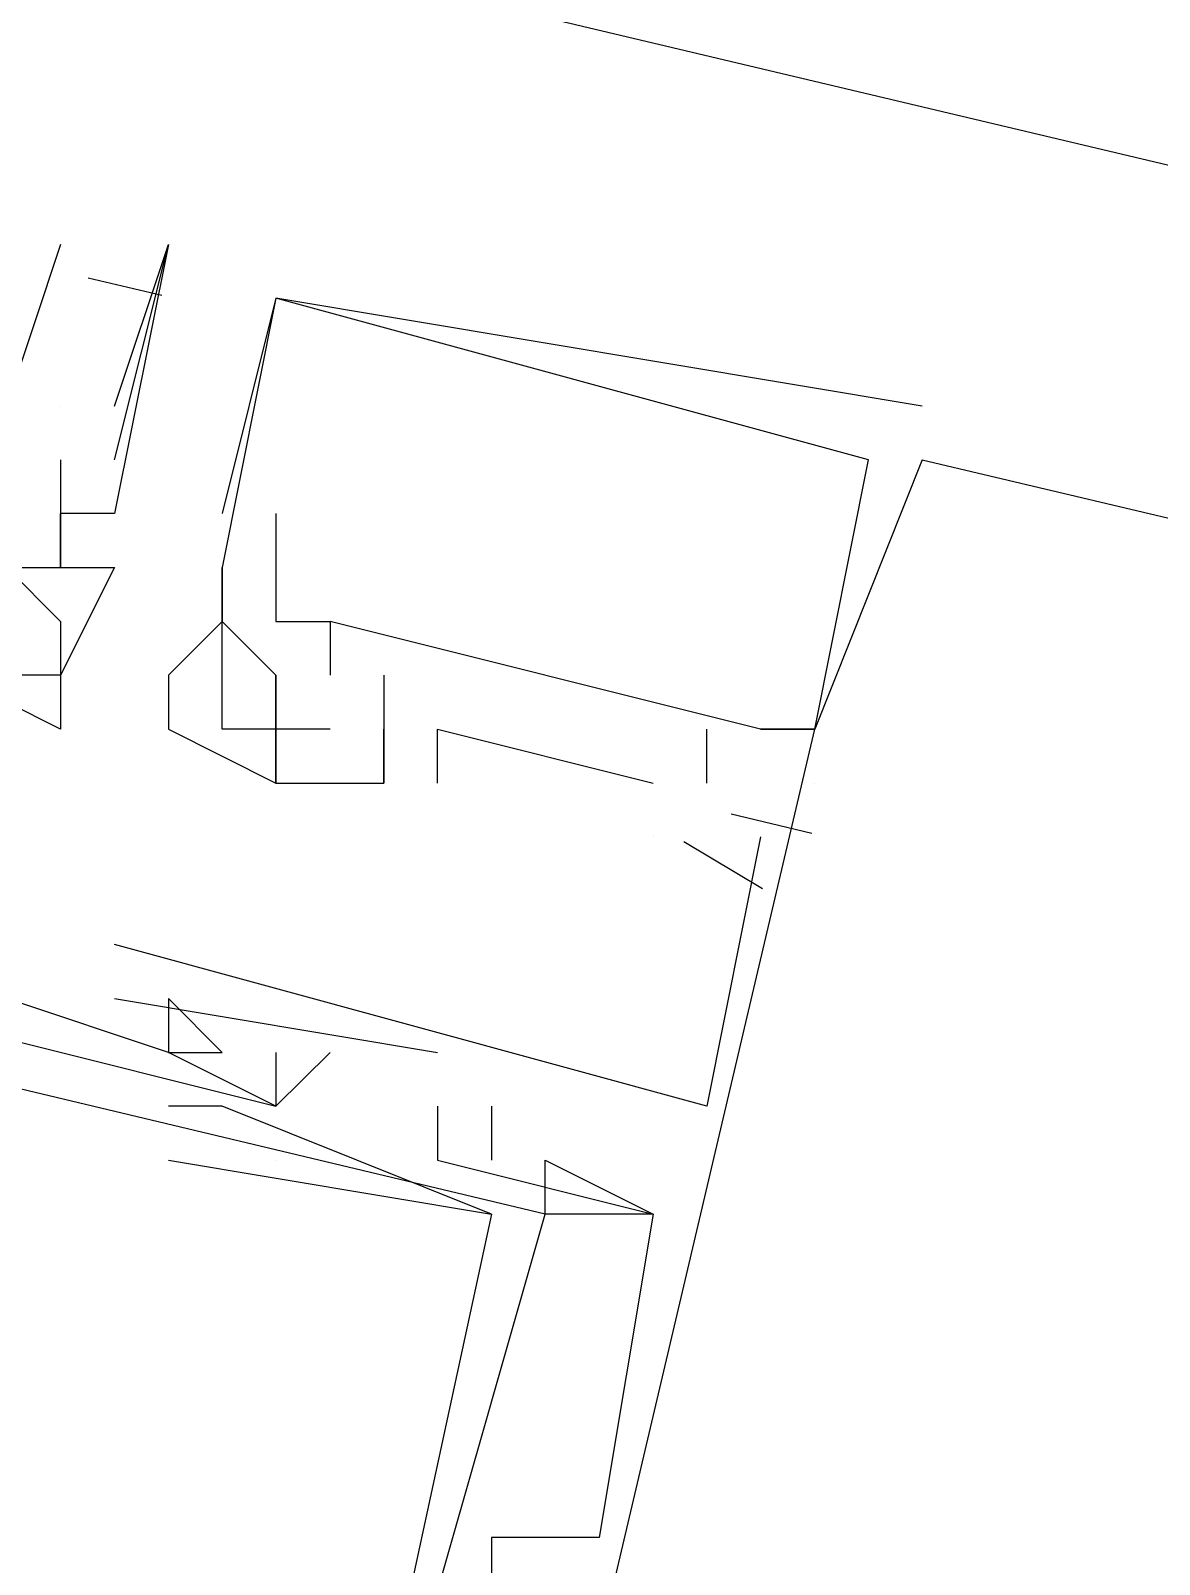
# Model space of a CAD drawing. Header units: feet. Extents: x -84 to 198, y -22 to 181.
# Drawn here: x 100.5126 to 100.792, y 62.5177 to 62.8973 of the extents above; entities that cross this region are included whole.
import ezdxf

# ---------------------------------------------------------------- set-up
doc = ezdxf.new("R2010")
doc.units = ezdxf.units.FT
doc.layers.add('A-LINEA', color=7, linetype='CONTINUOUS')

msp = doc.modelspace()

# ---------------------------------------------------------------- linework, layer by layer
at = {"layer": 'A-LINEA'}
for p, q in [((113.5867, 59.8311), (100.4267, 62.9511)), ((100.52, 62.8444), (100.5067, 62.8044)), ((100.52, 62.8444), (100.5067, 62.8044)), ((100.5333, 62.8044), (100.5467, 62.8444)), ((100.5333, 62.8044), (100.5467, 62.8444)), ((100.5467, 62.8444), (100.5467, 62.8444)), ((100.5467, 62.8444), (100.5467, 62.8444)), ((100.5268, 62.8361), (100.5451, 62.8318)), ((100.5268, 62.8361), (100.5451, 62.8318)), ((100.5733, 62.8311), (100.5733, 62.8311)), ((100.5733, 62.8311), (100.5733, 62.8311)), ((100.5733, 62.8311), (100.5733, 62.8311)), ((100.5733, 62.8311), (100.5733, 62.8311)), ((100.5733, 62.8311), (100.5733, 62.8311)), ((100.5733, 62.8311), (100.5733, 62.8311)), ((100.5733, 62.8311), (100.5733, 62.8311)), ((100.5733, 62.8311), (100.5733, 62.8311)), ((100.5733, 62.8311), (100.5733, 62.8311)), ((100.5733, 62.8311), (100.5733, 62.8311)), ((100.5733, 62.8311), (100.5733, 62.8311)), ((100.5733, 62.8311), (100.5733, 62.8311)), ((100.52, 62.8044), (100.52, 62.8044)), ((100.52, 62.8044), (100.52, 62.8044)), ((100.7333, 62.8044), (100.7333, 62.8044)), ((100.7333, 62.8044), (100.7333, 62.8044)), ((100.7333, 62.8044), (100.7333, 62.8044)), ((100.7333, 62.8044), (100.7333, 62.8044)), ((100.7333, 62.8044), (100.7333, 62.8044)), ((100.7333, 62.8044), (100.7333, 62.8044)), ((100.52, 62.7911), (100.52, 62.7911)), ((100.52, 62.7911), (100.52, 62.7911)), ((100.5333, 62.7911), (100.5333, 62.7911)), ((100.5333, 62.7911), (100.5333, 62.7911)), ((100.72, 62.7911), (100.72, 62.7911)), ((100.72, 62.7911), (100.72, 62.7911)), ((100.72, 62.7911), (100.72, 62.7911)), ((100.72, 62.7911), (100.72, 62.7911)), ((100.72, 62.7911), (100.72, 62.7911)), ((100.72, 62.7911), (100.72, 62.7911)), ((100.72, 62.7911), (100.72, 62.7911)), ((100.72, 62.7911), (100.72, 62.7911)), ((100.72, 62.7911), (100.72, 62.7911)), ((100.72, 62.7911), (100.72, 62.7911)), ((100.72, 62.7911), (100.72, 62.7911)), ((100.72, 62.7911), (100.72, 62.7911)), ((100.7333, 62.7911), (100.7333, 62.7911)), ((100.7333, 62.7911), (109.0267, 60.8311)), ((100.7333, 62.7911), (100.7333, 62.7911)), ((100.7333, 62.7911), (100.7333, 62.7911)), ((100.7333, 62.7911), (100.7333, 62.7911)), ((100.7333, 62.7911), (109.0267, 60.8311)), ((100.7333, 62.7911), (100.7333, 62.7911)), ((100.7333, 62.7911), (100.7333, 62.7911)), ((100.52, 62.7778), (100.52, 62.7778)), ((100.52, 62.7778), (100.52, 62.7778)), ((100.52, 62.7778), (100.52, 62.7778)), ((100.52, 62.7778), (100.52, 62.7778)), ((100.52, 62.7778), (100.52, 62.7778)), ((100.52, 62.7778), (100.52, 62.7778)), ((100.5333, 62.7778), (100.5333, 62.7778)), ((100.5333, 62.7778), (100.5333, 62.7778)), ((100.56, 62.7778), (100.56, 62.7778)), ((100.56, 62.7778), (100.56, 62.7778)), ((100.56, 62.7778), (100.56, 62.7778)), ((100.56, 62.7778), (100.56, 62.7778)), ((100.56, 62.7778), (100.56, 62.7778)), ((100.56, 62.7778), (100.56, 62.7778)), ((100.5733, 62.7778), (100.5733, 62.7778)), ((100.5733, 62.7778), (100.5733, 62.7778)), ((100.5733, 62.7778), (100.5733, 62.7778)), ((100.5733, 62.7778), (100.5733, 62.7778)), ((100.5733, 62.7778), (100.5733, 62.7778)), ((100.5733, 62.7778), (100.5733, 62.7778)), ((100.52, 62.7644), (100.52, 62.7644)), ((100.52, 62.7644), (100.52, 62.7644)), ((100.52, 62.7644), (100.52, 62.7644)), ((100.52, 62.7644), (100.52, 62.7644)), ((100.5333, 62.7644), (100.5333, 62.7644)), ((100.5333, 62.7644), (100.5333, 62.7644)), ((100.56, 62.7644), (100.56, 62.7644)), ((100.56, 62.7644), (100.56, 62.7644)), ((100.56, 62.7644), (100.56, 62.7644)), ((100.56, 62.7644), (100.56, 62.7644)), ((100.56, 62.7644), (100.56, 62.7644)), ((100.56, 62.7644), (100.56, 62.7644)), ((100.56, 62.7644), (100.56, 62.7644)), ((100.56, 62.7644), (100.56, 62.7644)), ((100.56, 62.7644), (100.56, 62.7644)), ((100.56, 62.7644), (100.56, 62.7644)), ((100.56, 62.7644), (100.56, 62.7644)), ((100.56, 62.7644), (100.56, 62.7644)), ((100.52, 62.7511), (100.52, 62.7511)), ((100.52, 62.7511), (100.52, 62.7511)), ((100.56, 62.7511), (100.56, 62.7511)), ((100.56, 62.7511), (100.56, 62.7511)), ((100.56, 62.7511), (100.56, 62.7511)), ((100.56, 62.7511), (100.56, 62.7511)), ((100.56, 62.7511), (100.56, 62.7511)), ((100.56, 62.7511), (100.56, 62.7511)), ((100.56, 62.7511), (100.56, 62.7511)), ((100.56, 62.7511), (100.56, 62.7511)), ((100.56, 62.7511), (100.56, 62.7511)), ((100.56, 62.7511), (100.56, 62.7511)), ((100.56, 62.7511), (100.56, 62.7511)), ((100.56, 62.7511), (100.56, 62.7511)), ((100.56, 62.7511), (100.56, 62.7511)), ((100.56, 62.7511), (100.56, 62.7511)), ((100.56, 62.7511), (100.56, 62.7511)), ((100.56, 62.7511), (100.56, 62.7511)), ((100.56, 62.7511), (100.56, 62.7511)), ((100.56, 62.7511), (100.56, 62.7511)), ((100.5733, 62.7511), (100.5733, 62.7511)), ((100.5733, 62.7511), (100.5733, 62.7511)), ((100.5733, 62.7511), (100.5733, 62.7511)), ((100.5733, 62.7511), (100.5733, 62.7511)), ((100.5733, 62.7511), (100.5733, 62.7511)), ((100.5733, 62.7511), (100.5733, 62.7511)), ((100.5867, 62.7511), (100.5867, 62.7511)), ((100.5867, 62.7511), (100.5867, 62.7511)), ((100.5867, 62.7511), (100.5867, 62.7511)), ((100.5867, 62.7511), (100.5867, 62.7511)), ((100.5867, 62.7511), (100.5867, 62.7511)), ((100.5867, 62.7511), (100.5867, 62.7511)), ((100.5867, 62.7511), (100.5867, 62.7511)), ((100.5867, 62.7511), (100.5867, 62.7511)), ((100.5867, 62.7511), (100.5867, 62.7511)), ((100.5867, 62.7511), (100.5867, 62.7511)), ((100.5867, 62.7511), (100.5867, 62.7511)), ((100.5867, 62.7511), (100.5867, 62.7511)), ((100.52, 62.7378), (100.52, 62.7378)), ((100.52, 62.7378), (100.52, 62.7378)), ((100.52, 62.7378), (100.52, 62.7378)), ((100.52, 62.7378), (100.52, 62.7378)), ((100.5467, 62.7378), (100.5467, 62.7378)), ((100.5467, 62.7378), (100.5467, 62.7378)), ((100.5467, 62.7378), (100.5467, 62.7378)), ((100.5467, 62.7378), (100.5467, 62.7378)), ((100.5467, 62.7378), (100.5467, 62.7378)), ((100.5467, 62.7378), (100.5467, 62.7378)), ((100.5733, 62.7378), (100.5733, 62.7378)), ((100.5733, 62.7378), (100.5733, 62.7378)), ((100.5733, 62.7378), (100.5733, 62.7378)), ((100.5733, 62.7378), (100.5733, 62.7378)), ((100.5733, 62.7378), (100.5733, 62.7378)), ((100.5733, 62.7378), (100.5733, 62.7378)), ((100.5733, 62.7378), (100.5733, 62.7378)), ((100.5733, 62.7378), (100.5733, 62.7378)), ((100.5733, 62.7378), (100.5733, 62.7378)), ((100.5733, 62.7378), (100.5733, 62.7378)), ((100.5733, 62.7378), (100.5733, 62.7378)), ((100.5733, 62.7378), (100.5733, 62.7378)), ((100.5867, 62.7378), (100.5867, 62.7378)), ((100.5867, 62.7378), (100.5867, 62.7378)), ((100.5867, 62.7378), (100.5867, 62.7378)), ((100.5867, 62.7378), (100.5867, 62.7378)), ((100.5867, 62.7378), (100.5867, 62.7378)), ((100.5867, 62.7378), (100.5867, 62.7378)), ((100.5867, 62.7378), (100.5867, 62.7378)), ((100.5867, 62.7378), (100.5867, 62.7378)), ((100.5867, 62.7378), (100.5867, 62.7378)), ((100.5867, 62.7378), (100.5867, 62.7378)), ((100.5867, 62.7378), (100.5867, 62.7378)), ((100.5867, 62.7378), (100.5867, 62.7378)), ((100.6, 62.7378), (100.6, 62.7378)), ((100.6, 62.7378), (100.6, 62.7378)), ((100.6, 62.7378), (100.6, 62.7378)), ((100.6, 62.7378), (100.6, 62.7378)), ((100.6, 62.7378), (100.6, 62.7378)), ((100.6, 62.7378), (100.6, 62.7378)), ((100.52, 62.7244), (100.52, 62.7244)), ((100.52, 62.7244), (100.52, 62.7244)), ((100.5467, 62.7244), (100.5467, 62.7244)), ((100.5467, 62.7244), (100.5467, 62.7244)), ((100.5467, 62.7244), (100.5467, 62.7244)), ((100.5467, 62.7244), (100.5467, 62.7244)), ((100.5467, 62.7244), (100.5467, 62.7244)), ((100.5467, 62.7244), (100.5467, 62.7244)), ((100.56, 62.7244), (100.56, 62.7244)), ((100.56, 62.7244), (100.56, 62.7244)), ((100.56, 62.7244), (100.56, 62.7244)), ((100.56, 62.7244), (100.56, 62.7244)), ((100.56, 62.7244), (100.56, 62.7244)), ((100.56, 62.7244), (100.56, 62.7244)), ((100.5733, 62.7244), (100.5733, 62.7244)), ((100.5733, 62.7244), (100.5733, 62.7244)), ((100.5733, 62.7244), (100.5733, 62.7244)), ((100.5733, 62.7244), (100.5733, 62.7244)), ((100.5733, 62.7244), (100.5733, 62.7244)), ((100.5733, 62.7244), (100.5733, 62.7244)), ((100.5733, 62.7244), (100.5733, 62.7244)), ((100.5733, 62.7244), (100.5733, 62.7244)), ((100.5733, 62.7244), (100.5733, 62.7244)), ((100.5733, 62.7244), (100.5733, 62.7244)), ((100.5733, 62.7244), (100.5733, 62.7244)), ((100.5733, 62.7244), (100.5733, 62.7244)), ((100.5733, 62.7244), (100.5733, 62.7244)), ((100.5733, 62.7244), (100.5733, 62.7244)), ((100.5733, 62.7244), (100.5733, 62.7244)), ((100.5733, 62.7244), (100.5733, 62.7244)), ((100.5733, 62.7244), (100.5733, 62.7244)), ((100.5733, 62.7244), (100.5733, 62.7244)), ((100.5867, 62.7244), (100.5867, 62.7244)), ((100.5867, 62.7244), (100.5867, 62.7244)), ((100.5867, 62.7244), (100.5867, 62.7244)), ((100.5867, 62.7244), (100.5867, 62.7244)), ((100.5867, 62.7244), (100.5867, 62.7244)), ((100.5867, 62.7244), (100.5867, 62.7244)), ((100.6, 62.7244), (100.6, 62.7244)), ((100.6, 62.7244), (100.6, 62.7244)), ((100.6, 62.7244), (100.6, 62.7244)), ((100.6, 62.7244), (100.6, 62.7244)), ((100.6, 62.7244), (100.6, 62.7244)), ((100.6, 62.7244), (100.6, 62.7244)), ((100.6, 62.7244), (100.6, 62.7244)), ((100.6, 62.7244), (100.6, 62.7244)), ((100.6, 62.7244), (100.6, 62.7244)), ((100.6, 62.7244), (100.6, 62.7244)), ((100.6, 62.7244), (100.6, 62.7244)), ((100.6, 62.7244), (100.6, 62.7244)), ((100.6, 62.7244), (100.6, 62.7244)), ((100.6, 62.7244), (100.6, 62.7244)), ((100.6, 62.7244), (100.6, 62.7244)), ((100.6, 62.7244), (100.6, 62.7244)), ((100.6, 62.7244), (100.6, 62.7244)), ((100.6, 62.7244), (100.6, 62.7244)), ((100.6, 62.7244), (100.6, 62.7244)), ((100.6, 62.7244), (100.6, 62.7244)), ((100.6, 62.7244), (100.6, 62.7244)), ((100.6, 62.7244), (100.6, 62.7244)), ((100.6, 62.7244), (100.6, 62.7244)), ((100.6, 62.7244), (100.6, 62.7244)), ((100.6133, 62.7244), (100.6133, 62.7244)), ((100.6133, 62.7244), (100.6133, 62.7244)), ((100.6133, 62.7244), (100.6133, 62.7244)), ((100.6133, 62.7244), (100.6133, 62.7244)), ((100.6133, 62.7244), (100.6133, 62.7244)), ((100.6133, 62.7244), (100.6133, 62.7244)), ((100.68, 62.7111), (100.68, 62.7244)), ((100.68, 62.7244), (100.68, 62.7244)), ((100.68, 62.7111), (100.68, 62.7244)), ((100.68, 62.7244), (100.68, 62.7244)), ((100.68, 62.7111), (100.68, 62.7244)), ((100.68, 62.7244), (100.68, 62.7244)), ((100.68, 62.7111), (100.68, 62.7244)), ((100.68, 62.7244), (100.68, 62.7244)), ((100.68, 62.7111), (100.68, 62.7244)), ((100.68, 62.7244), (100.68, 62.7244)), ((100.68, 62.7111), (100.68, 62.7244)), ((100.68, 62.7244), (100.68, 62.7244)), ((100.6933, 62.7244), (100.6933, 62.7244)), ((100.6933, 62.7244), (100.6933, 62.7244)), ((100.6933, 62.7244), (100.6933, 62.7244)), ((100.6933, 62.7244), (100.6933, 62.7244)), ((100.6933, 62.7244), (100.6933, 62.7244)), ((100.6933, 62.7244), (100.6933, 62.7244)), ((100.6933, 62.7244), (100.6933, 62.7244)), ((100.6933, 62.7244), (100.6933, 62.7244)), ((100.6933, 62.7244), (100.6933, 62.7244)), ((100.6933, 62.7244), (100.6933, 62.7244)), ((100.6933, 62.7244), (100.6933, 62.7244)), ((100.6933, 62.7244), (100.6933, 62.7244)), ((100.6933, 62.7244), (100.6933, 62.7244)), ((100.6933, 62.7244), (100.6933, 62.7244)), ((100.6933, 62.7244), (100.6933, 62.7244)), ((100.6933, 62.7244), (100.6933, 62.7244)), ((100.6933, 62.7244), (100.6933, 62.7244)), ((100.6933, 62.7244), (100.6933, 62.7244)), ((100.7067, 62.7244), (100.7067, 62.7244)), ((100.7067, 62.7244), (100.7067, 62.7244)), ((100.7067, 62.7244), (100.7067, 62.7244)), ((100.7067, 62.7244), (100.7067, 62.7244)), ((100.7067, 62.7244), (100.7067, 62.7244)), ((100.7067, 62.7244), (100.7067, 62.7244)), ((100.7067, 62.7244), (100.7067, 62.7244)), ((100.7067, 62.7244), (100.7067, 62.7244)), ((100.7067, 62.7244), (100.7067, 62.7244)), ((100.7067, 62.7244), (100.7067, 62.7244)), ((100.7067, 62.7244), (100.7067, 62.7244)), ((100.7067, 62.7244), (100.7067, 62.7244)), ((100.7067, 62.7244), (100.7067, 62.7244)), ((100.7067, 62.7244), (100.7067, 62.7244)), ((100.7067, 62.7244), (100.7067, 62.7244)), ((100.7067, 62.7244), (100.7067, 62.7244)), ((100.7067, 62.7244), (100.7067, 62.7244)), ((100.7067, 62.7244), (100.7067, 62.7244)), ((100.5733, 62.7111), (100.5733, 62.7111)), ((100.5733, 62.7111), (100.5733, 62.7111)), ((100.5733, 62.7111), (100.5733, 62.7111)), ((100.5733, 62.7111), (100.5733, 62.7111)), ((100.5733, 62.7111), (100.5733, 62.7111)), ((100.5733, 62.7111), (100.5733, 62.7111)), ((100.5733, 62.7111), (100.5733, 62.7111)), ((100.5733, 62.7111), (100.5733, 62.7111)), ((100.5733, 62.7111), (100.5733, 62.7111)), ((100.5733, 62.7111), (100.5733, 62.7111)), ((100.5733, 62.7111), (100.5733, 62.7111)), ((100.5733, 62.7111), (100.5733, 62.7111)), ((100.6, 62.7111), (100.6, 62.7111)), ((100.6, 62.7111), (100.6, 62.7111)), ((100.6, 62.7111), (100.6, 62.7111)), ((100.6, 62.7111), (100.6, 62.7111)), ((100.6, 62.7111), (100.6, 62.7111)), ((100.6, 62.7111), (100.6, 62.7111)), ((100.6, 62.7111), (100.6, 62.7111)), ((100.6, 62.7111), (100.6, 62.7111)), ((100.6, 62.7111), (100.6, 62.7111)), ((100.6, 62.7111), (100.6, 62.7111)), ((100.6, 62.7111), (100.6, 62.7111)), ((100.6, 62.7111), (100.6, 62.7111)), ((100.6, 62.7111), (100.6, 62.7111)), ((100.6, 62.7111), (100.6, 62.7111)), ((100.6, 62.7111), (100.6, 62.7111)), ((100.6, 62.7111), (100.6, 62.7111)), ((100.6, 62.7111), (100.6, 62.7111)), ((100.6, 62.7111), (100.6, 62.7111)), ((100.6133, 62.7111), (100.6133, 62.7111)), ((100.6133, 62.7111), (100.6133, 62.7111)), ((100.6133, 62.7111), (100.6133, 62.7111)), ((100.6133, 62.7111), (100.6133, 62.7111)), ((100.6133, 62.7111), (100.6133, 62.7111)), ((100.6133, 62.7111), (100.6133, 62.7111)), ((100.6667, 62.7111), (100.6667, 62.7111)), ((100.6667, 62.7111), (100.6667, 62.7111)), ((100.6667, 62.7111), (100.6667, 62.7111)), ((100.6667, 62.7111), (100.6667, 62.7111)), ((100.6667, 62.7111), (100.6667, 62.7111)), ((100.6667, 62.7111), (100.6667, 62.7111)), ((100.68, 62.7111), (100.68, 62.7111)), ((100.68, 62.7111), (100.68, 62.7111)), ((100.68, 62.7111), (100.68, 62.7111)), ((100.68, 62.7111), (100.68, 62.7111)), ((100.68, 62.7111), (100.68, 62.7111)), ((100.68, 62.7111), (100.68, 62.7111)), ((100.68, 62.7111), (100.68, 62.7111)), ((100.68, 62.7111), (100.68, 62.7111)), ((100.68, 62.7111), (100.68, 62.7111)), ((100.68, 62.7111), (100.68, 62.7111)), ((100.68, 62.7111), (100.68, 62.7111)), ((100.68, 62.7111), (100.68, 62.7111)), ((100.7067, 62.7111), (100.7067, 62.7111)), ((100.7067, 62.7111), (100.7067, 62.7111)), ((100.7067, 62.7111), (100.7067, 62.7111)), ((100.7067, 62.7111), (100.7067, 62.7111)), ((100.7067, 62.7111), (100.7067, 62.7111)), ((100.7067, 62.7111), (100.7067, 62.7111)), ((100.7067, 62.7111), (100.7067, 62.7111)), ((100.7067, 62.7111), (100.7067, 62.7111)), ((100.7067, 62.7111), (100.7067, 62.7111)), ((100.7067, 62.7111), (100.7067, 62.7111)), ((100.7067, 62.7111), (100.7067, 62.7111)), ((100.7067, 62.7111), (100.7067, 62.7111)), ((100.686, 62.7035), (100.706, 62.6987)), ((100.686, 62.7035), (100.706, 62.6987)), ((100.686, 62.7035), (100.706, 62.6987)), ((100.686, 62.7035), (100.706, 62.6987)), ((100.686, 62.7035), (100.706, 62.6987)), ((100.686, 62.7035), (100.706, 62.6987)), ((100.6667, 62.6978), (100.6667, 62.6978)), ((100.6667, 62.6978), (100.6667, 62.6978)), ((100.6667, 62.6978), (100.6667, 62.6978)), ((100.6667, 62.6978), (100.6667, 62.6978)), ((100.6667, 62.6978), (100.6667, 62.6978)), ((100.6667, 62.6978), (100.6667, 62.6978)), ((100.6743, 62.6966), (100.6938, 62.685)), ((100.6743, 62.6966), (100.6938, 62.685)), ((100.6743, 62.6966), (100.6938, 62.685)), ((100.6743, 62.6966), (100.6938, 62.685)), ((100.6743, 62.6966), (100.6938, 62.685)), ((100.6743, 62.6966), (100.6938, 62.685)), ((100.6933, 62.6978), (100.6933, 62.6978)), ((100.6933, 62.6978), (100.6933, 62.6978)), ((100.6933, 62.6978), (100.6933, 62.6978)), ((100.6933, 62.6978), (100.6933, 62.6978)), ((100.6933, 62.6978), (100.6933, 62.6978)), ((100.6933, 62.6978), (100.6933, 62.6978)), ((100.36, 62.6844), (100.5733, 62.6311)), ((100.36, 62.6844), (100.5733, 62.6311)), ((100.36, 62.6844), (100.5733, 62.6311)), ((100.36, 62.6844), (100.5733, 62.6311)), ((100.36, 62.6844), (100.5733, 62.6311)), ((100.36, 62.6844), (100.5733, 62.6311)), ((100.5333, 62.6711), (100.5333, 62.6711)), ((100.5333, 62.6711), (100.5333, 62.6711)), ((100.5333, 62.6711), (100.5333, 62.6711)), ((100.5333, 62.6711), (100.5333, 62.6711)), ((100.5333, 62.6711), (100.5333, 62.6711)), ((100.5333, 62.6711), (100.5333, 62.6711)), ((100.5333, 62.6578), (100.6133, 62.6444)), ((100.5333, 62.6578), (100.5333, 62.6578)), ((100.5333, 62.6578), (100.6133, 62.6444)), ((100.5333, 62.6578), (100.5333, 62.6578)), ((100.5333, 62.6578), (100.6133, 62.6444)), ((100.5333, 62.6578), (100.5333, 62.6578)), ((100.5333, 62.6578), (100.6133, 62.6444)), ((100.5333, 62.6578), (100.5333, 62.6578)), ((100.5333, 62.6578), (100.6133, 62.6444)), ((100.5333, 62.6578), (100.5333, 62.6578)), ((100.5333, 62.6578), (100.6133, 62.6444)), ((100.5333, 62.6578), (100.5333, 62.6578)), ((100.5467, 62.6578), (100.5467, 62.6578)), ((100.5467, 62.6578), (100.5467, 62.6578)), ((100.5467, 62.6578), (100.5467, 62.6578)), ((100.5467, 62.6578), (100.5467, 62.6578)), ((100.5467, 62.6578), (100.5467, 62.6578)), ((100.5467, 62.6578), (100.5467, 62.6578)), ((100.5467, 62.6444), (100.5467, 62.6444)), ((100.5467, 62.6444), (100.5467, 62.6444)), ((100.5467, 62.6444), (100.5467, 62.6444)), ((100.5467, 62.6444), (100.5467, 62.6444)), ((100.5467, 62.6444), (100.5467, 62.6444)), ((100.5467, 62.6444), (100.5467, 62.6444)), ((100.5467, 62.6444), (100.5467, 62.6444)), ((100.5467, 62.6444), (100.5467, 62.6444)), ((100.5467, 62.6444), (100.5467, 62.6444)), ((100.5467, 62.6444), (100.5467, 62.6444)), ((100.5467, 62.6444), (100.5467, 62.6444)), ((100.5467, 62.6444), (100.5467, 62.6444)), ((100.5467, 62.6444), (100.5467, 62.6444)), ((100.5467, 62.6444), (100.5467, 62.6444)), ((100.5467, 62.6444), (100.5467, 62.6444)), ((100.5467, 62.6444), (100.5467, 62.6444)), ((100.5467, 62.6444), (100.5467, 62.6444)), ((100.5467, 62.6444), (100.5467, 62.6444)), ((100.56, 62.6444), (100.56, 62.6444)), ((100.56, 62.6444), (100.56, 62.6444)), ((100.56, 62.6444), (100.56, 62.6444)), ((100.56, 62.6444), (100.56, 62.6444)), ((100.56, 62.6444), (100.56, 62.6444)), ((100.56, 62.6444), (100.56, 62.6444)), ((100.5733, 62.6311), (100.5867, 62.6444)), ((100.5733, 62.6444), (100.5733, 62.6444)), ((100.5733, 62.6311), (100.5867, 62.6444)), ((100.5733, 62.6444), (100.5733, 62.6444)), ((100.5733, 62.6311), (100.5867, 62.6444)), ((100.5733, 62.6444), (100.5733, 62.6444)), ((100.5733, 62.6311), (100.5867, 62.6444)), ((100.5733, 62.6444), (100.5733, 62.6444)), ((100.5733, 62.6311), (100.5867, 62.6444)), ((100.5733, 62.6444), (100.5733, 62.6444)), ((100.5733, 62.6311), (100.5867, 62.6444)), ((100.5733, 62.6444), (100.5733, 62.6444)), ((100.5867, 62.6444), (100.5867, 62.6444)), ((100.5867, 62.6444), (100.5867, 62.6444)), ((100.5867, 62.6444), (100.5867, 62.6444)), ((100.5867, 62.6444), (100.5867, 62.6444)), ((100.5867, 62.6444), (100.5867, 62.6444)), ((100.5867, 62.6444), (100.5867, 62.6444)), ((100.6133, 62.6444), (100.6133, 62.6444)), ((100.6133, 62.6444), (100.6133, 62.6444)), ((100.6133, 62.6444), (100.6133, 62.6444)), ((100.6133, 62.6444), (100.6133, 62.6444)), ((100.6133, 62.6444), (100.6133, 62.6444)), ((100.6133, 62.6444), (100.6133, 62.6444)), ((100.5467, 62.6311), (100.5467, 62.6311)), ((100.5467, 62.6311), (100.5467, 62.6311)), ((100.5467, 62.6311), (100.5467, 62.6311)), ((100.5467, 62.6311), (100.5467, 62.6311)), ((100.5467, 62.6311), (100.5467, 62.6311)), ((100.5467, 62.6311), (100.5467, 62.6311)), ((100.56, 62.6311), (100.56, 62.6311)), ((100.56, 62.6311), (100.56, 62.6311)), ((100.56, 62.6311), (100.56, 62.6311)), ((100.56, 62.6311), (100.56, 62.6311)), ((100.56, 62.6311), (100.56, 62.6311)), ((100.56, 62.6311), (100.56, 62.6311)), ((100.5733, 62.6311), (100.5733, 62.6311)), ((100.5733, 62.6311), (100.5733, 62.6311)), ((100.5733, 62.6311), (100.5733, 62.6311)), ((100.5733, 62.6311), (100.5733, 62.6311)), ((100.5733, 62.6311), (100.5733, 62.6311)), ((100.5733, 62.6311), (100.5733, 62.6311)), ((100.5733, 62.6311), (100.5733, 62.6311)), ((100.5733, 62.6311), (100.5733, 62.6311)), ((100.5733, 62.6311), (100.5733, 62.6311)), ((100.5733, 62.6311), (100.5733, 62.6311)), ((100.5733, 62.6311), (100.5733, 62.6311)), ((100.5733, 62.6311), (100.5733, 62.6311)), ((100.5733, 62.6311), (100.5733, 62.6311)), ((100.5733, 62.6311), (100.5733, 62.6311)), ((100.5733, 62.6311), (100.5733, 62.6311)), ((100.5733, 62.6311), (100.5733, 62.6311)), ((100.5733, 62.6311), (100.5733, 62.6311)), ((100.5733, 62.6311), (100.5733, 62.6311)), ((100.6133, 62.6311), (100.6133, 62.6311)), ((100.6133, 62.6311), (100.6133, 62.6311)), ((100.6133, 62.6311), (100.6133, 62.6311)), ((100.6133, 62.6311), (100.6133, 62.6311)), ((100.6133, 62.6311), (100.6133, 62.6311)), ((100.6133, 62.6311), (100.6133, 62.6311)), ((100.6133, 62.6311), (100.6133, 62.6311)), ((100.6133, 62.6311), (100.6133, 62.6311)), ((100.6133, 62.6311), (100.6133, 62.6311)), ((100.6133, 62.6311), (100.6133, 62.6311)), ((100.6133, 62.6311), (100.6133, 62.6311)), ((100.6133, 62.6311), (100.6133, 62.6311)), ((100.6133, 62.6311), (100.6133, 62.6311)), ((100.6133, 62.6311), (100.6133, 62.6311)), ((100.6133, 62.6311), (100.6133, 62.6311)), ((100.6133, 62.6311), (100.6133, 62.6311)), ((100.6133, 62.6311), (100.6133, 62.6311)), ((100.6133, 62.6311), (100.6133, 62.6311)), ((100.6267, 62.6311), (100.6267, 62.6178)), ((100.6267, 62.6311), (100.6267, 62.6311)), ((100.6267, 62.6311), (100.6267, 62.6178)), ((100.6267, 62.6311), (100.6267, 62.6311)), ((100.6267, 62.6311), (100.6267, 62.6178)), ((100.6267, 62.6311), (100.6267, 62.6311)), ((100.6267, 62.6311), (100.6267, 62.6178)), ((100.6267, 62.6311), (100.6267, 62.6311)), ((100.6267, 62.6311), (100.6267, 62.6178)), ((100.6267, 62.6311), (100.6267, 62.6311)), ((100.6267, 62.6311), (100.6267, 62.6178)), ((100.6267, 62.6311), (100.6267, 62.6311)), ((100.68, 62.6311), (100.68, 62.6311)), ((100.68, 62.6311), (100.68, 62.6311)), ((100.68, 62.6311), (100.68, 62.6311)), ((100.68, 62.6311), (100.68, 62.6311)), ((100.68, 62.6311), (100.68, 62.6311)), ((100.68, 62.6311), (100.68, 62.6311)), ((100.5467, 62.6178), (100.5467, 62.6178)), ((100.5467, 62.6178), (100.5467, 62.6178)), ((100.5467, 62.6178), (100.5467, 62.6178)), ((100.5467, 62.6178), (100.5467, 62.6178)), ((100.5467, 62.6178), (100.5467, 62.6178)), ((100.5467, 62.6178), (100.5467, 62.6178)), ((100.5733, 62.6178), (100.5733, 62.6178)), ((100.5733, 62.6178), (100.5733, 62.6178)), ((100.5733, 62.6178), (100.5733, 62.6178)), ((100.5733, 62.6178), (100.5733, 62.6178)), ((100.5733, 62.6178), (100.5733, 62.6178)), ((100.5733, 62.6178), (100.5733, 62.6178)), ((100.5733, 62.6178), (100.5733, 62.6178)), ((100.5733, 62.6178), (100.5733, 62.6178)), ((100.5733, 62.6178), (100.5733, 62.6178)), ((100.5733, 62.6178), (100.5733, 62.6178)), ((100.5733, 62.6178), (100.5733, 62.6178)), ((100.5733, 62.6178), (100.5733, 62.6178)), ((100.6133, 62.6178), (100.6133, 62.6178)), ((100.6133, 62.6178), (100.6133, 62.6178)), ((100.6133, 62.6178), (100.6133, 62.6178)), ((100.6133, 62.6178), (100.6133, 62.6178)), ((100.6133, 62.6178), (100.6133, 62.6178)), ((100.6133, 62.6178), (100.6133, 62.6178)), ((100.6267, 62.6178), (100.6267, 62.6178)), ((100.6267, 62.6178), (100.6267, 62.6178)), ((100.6267, 62.6178), (100.6267, 62.6178)), ((100.6267, 62.6178), (100.6267, 62.6178)), ((100.6267, 62.6178), (100.6267, 62.6178)), ((100.6267, 62.6178), (100.6267, 62.6178)), ((100.64, 62.6178), (100.64, 62.6178)), ((100.64, 62.6178), (100.64, 62.6178)), ((100.64, 62.6178), (100.64, 62.6178)), ((100.64, 62.6178), (100.64, 62.6178)), ((100.64, 62.6178), (100.64, 62.6178)), ((100.64, 62.6178), (100.64, 62.6178)), ((100.6267, 62.6044), (100.6267, 62.6044)), ((100.6267, 62.6044), (100.6267, 62.6044)), ((100.6267, 62.6044), (100.6267, 62.6044)), ((100.6267, 62.6044), (100.6267, 62.6044)), ((100.6267, 62.6044), (100.6267, 62.6044)), ((100.6267, 62.6044), (100.6267, 62.6044)), ((100.6267, 62.6044), (100.6267, 62.6044)), ((100.6267, 62.6044), (100.6267, 62.6044)), ((100.6267, 62.6044), (100.6267, 62.6044)), ((100.6267, 62.6044), (100.6267, 62.6044)), ((100.6267, 62.6044), (100.6267, 62.6044)), ((100.6267, 62.6044), (100.6267, 62.6044)), ((100.64, 62.6044), (100.64, 62.6044)), ((100.64, 62.6044), (100.64, 62.6044)), ((100.64, 62.6044), (100.64, 62.6044)), ((100.64, 62.6044), (100.64, 62.6044)), ((100.64, 62.6044), (100.64, 62.6044)), ((100.64, 62.6044), (100.64, 62.6044)), ((100.64, 62.6044), (100.64, 62.6044)), ((100.64, 62.6044), (100.64, 62.6044)), ((100.64, 62.6044), (100.64, 62.6044)), ((100.64, 62.6044), (100.64, 62.6044)), ((100.64, 62.6044), (100.64, 62.6044)), ((100.64, 62.6044), (100.64, 62.6044)), ((100.6667, 62.6044), (100.6667, 62.6044)), ((100.6667, 62.6044), (100.6667, 62.6044)), ((100.6667, 62.6044), (100.6667, 62.6044)), ((100.6667, 62.6044), (100.6667, 62.6044)), ((100.6667, 62.6044), (100.6667, 62.6044)), ((100.6667, 62.6044), (100.6667, 62.6044)), ((100.6667, 62.6044), (100.6667, 62.6044)), ((100.6667, 62.6044), (100.6667, 62.6044)), ((100.6667, 62.6044), (100.6667, 62.6044)), ((100.6667, 62.6044), (100.6667, 62.6044)), ((100.6667, 62.6044), (100.6667, 62.6044)), ((100.6667, 62.6044), (100.6667, 62.6044)), ((100.6667, 62.6044), (100.6667, 62.6044)), ((100.6667, 62.6044), (100.6667, 62.6044)), ((100.6667, 62.6044), (100.6667, 62.6044)), ((100.6667, 62.6044), (100.6667, 62.6044)), ((100.6667, 62.6044), (100.6667, 62.6044)), ((100.6667, 62.6044), (100.6667, 62.6044)), ((100.6267, 62.5244), (100.6267, 62.5244)), ((100.6267, 62.5244), (100.6267, 62.5244)), ((100.6267, 62.5244), (100.6267, 62.5244)), ((100.6267, 62.5244), (100.6267, 62.5244)), ((100.6267, 62.5244), (100.6267, 62.5244)), ((100.6267, 62.5244), (100.6267, 62.5244)), ((100.6533, 62.5244), (100.6533, 62.5244)), ((100.6533, 62.5244), (100.6533, 62.5244)), ((100.6533, 62.5244), (100.6533, 62.5244)), ((100.6533, 62.5244), (100.6533, 62.5244)), ((100.6533, 62.5244), (100.6533, 62.5244)), ((100.6533, 62.5244), (100.6533, 62.5244))]:
    msp.add_line(p, q, dxfattribs=at)
for points in [[(100.5333, 62.7911), (100.5467, 62.8444), (100.5467, 62.8444), (100.5333, 62.7778), (100.52, 62.7778), (100.52, 62.7644), (100.5333, 62.7644), (100.52, 62.7378), (100.52, 62.7244), (100.4933, 62.7378), (100.4933, 62.7378), (100.4933, 62.7378), (100.4933, 62.7378), (100.4933, 62.7511), (100.4933, 62.7511)], [(100.5333, 62.7911), (100.5467, 62.8444), (100.5467, 62.8444), (100.5333, 62.7778), (100.52, 62.7778), (100.52, 62.7644), (100.5333, 62.7644), (100.52, 62.7378), (100.52, 62.7244), (100.4933, 62.7378), (100.4933, 62.7378), (100.4933, 62.7378), (100.4933, 62.7378), (100.4933, 62.7511), (100.4933, 62.7511)], [(100.7333, 62.7911), (100.7067, 62.7244), (100.6933, 62.7244), (100.7067, 62.7244), (100.72, 62.7911), (100.72, 62.7911), (100.5733, 62.8311), (100.5733, 62.8311), (100.56, 62.7778)], [(100.7333, 62.8044), (100.5733, 62.8311), (100.56, 62.7644), (100.56, 62.7511), (100.56, 62.7644)], [(100.7333, 62.7911), (100.7067, 62.7244), (100.6933, 62.7244), (100.7067, 62.7244), (100.72, 62.7911), (100.72, 62.7911), (100.5733, 62.8311), (100.5733, 62.8311), (100.56, 62.7778)], [(100.7333, 62.8044), (100.5733, 62.8311), (100.56, 62.7644), (100.56, 62.7511), (100.56, 62.7644)], [(100.7333, 62.7911), (100.7067, 62.7244), (100.6933, 62.7244), (100.7067, 62.7244), (100.72, 62.7911), (100.72, 62.7911), (100.5733, 62.8311), (100.5733, 62.8311), (100.56, 62.7778)], [(100.7333, 62.8044), (100.5733, 62.8311), (100.56, 62.7644), (100.56, 62.7511), (100.56, 62.7644)], [(100.7333, 62.7911), (100.7067, 62.7244), (100.6933, 62.7244), (100.7067, 62.7244), (100.72, 62.7911), (100.72, 62.7911), (100.5733, 62.8311), (100.5733, 62.8311), (100.56, 62.7778)], [(100.7333, 62.8044), (100.5733, 62.8311), (100.56, 62.7644), (100.56, 62.7511), (100.56, 62.7644)], [(100.7333, 62.7911), (100.7067, 62.7244), (100.6933, 62.7244), (100.7067, 62.7244), (100.72, 62.7911), (100.72, 62.7911), (100.5733, 62.8311), (100.5733, 62.8311), (100.56, 62.7778)], [(100.7333, 62.8044), (100.5733, 62.8311), (100.56, 62.7644), (100.56, 62.7511), (100.56, 62.7644)], [(100.7333, 62.7911), (100.7067, 62.7244), (100.6933, 62.7244), (100.7067, 62.7244), (100.72, 62.7911), (100.72, 62.7911), (100.5733, 62.8311), (100.5733, 62.8311), (100.56, 62.7778)], [(100.7333, 62.8044), (100.5733, 62.8311), (100.56, 62.7644), (100.56, 62.7511), (100.56, 62.7644)], [(100.52, 62.7911), (100.52, 62.7911), (100.52, 62.7778), (100.52, 62.7778)], [(100.52, 62.7911), (100.52, 62.7911), (100.52, 62.7778), (100.52, 62.7778)], [(100.4933, 62.7644), (100.5067, 62.7644), (100.52, 62.7644), (100.52, 62.7644), (100.52, 62.7778)], [(100.4933, 62.7644), (100.5067, 62.7644), (100.52, 62.7644), (100.52, 62.7644), (100.52, 62.7778)], [(100.5733, 62.7778), (100.5733, 62.7778), (100.5733, 62.7778), (100.5733, 62.7778), (100.5733, 62.7511), (100.5733, 62.7511)], [(100.5733, 62.7778), (100.5733, 62.7778), (100.5733, 62.7778), (100.5733, 62.7778), (100.5733, 62.7511), (100.5733, 62.7511)], [(100.5733, 62.7778), (100.5733, 62.7778), (100.5733, 62.7778), (100.5733, 62.7778), (100.5733, 62.7511), (100.5733, 62.7511)], [(100.5733, 62.7778), (100.5733, 62.7778), (100.5733, 62.7778), (100.5733, 62.7778), (100.5733, 62.7511), (100.5733, 62.7511)], [(100.5733, 62.7778), (100.5733, 62.7778), (100.5733, 62.7778), (100.5733, 62.7778), (100.5733, 62.7511), (100.5733, 62.7511)], [(100.5733, 62.7778), (100.5733, 62.7778), (100.5733, 62.7778), (100.5733, 62.7778), (100.5733, 62.7511), (100.5733, 62.7511)], [(100.4933, 62.7378), (100.5067, 62.7644), (100.52, 62.7511), (100.52, 62.7378), (100.5067, 62.7378)], [(100.4933, 62.7378), (100.5067, 62.7644), (100.52, 62.7511), (100.52, 62.7378), (100.5067, 62.7378)], [(100.56, 62.7511), (100.5467, 62.7378), (100.5467, 62.7244), (100.5733, 62.7111), (100.5733, 62.7244), (100.5733, 62.7244), (100.5733, 62.7244), (100.5733, 62.7244), (100.5733, 62.7378)], [(100.56, 62.7511), (100.5467, 62.7378), (100.5467, 62.7244), (100.5733, 62.7111), (100.5733, 62.7244), (100.5733, 62.7244), (100.5733, 62.7244), (100.5733, 62.7244), (100.5733, 62.7378)], [(100.56, 62.7511), (100.5467, 62.7378), (100.5467, 62.7244), (100.5733, 62.7111), (100.5733, 62.7244), (100.5733, 62.7244), (100.5733, 62.7244), (100.5733, 62.7244), (100.5733, 62.7378)], [(100.56, 62.7511), (100.5467, 62.7378), (100.5467, 62.7244), (100.5733, 62.7111), (100.5733, 62.7244), (100.5733, 62.7244), (100.5733, 62.7244), (100.5733, 62.7244), (100.5733, 62.7378)], [(100.56, 62.7511), (100.5467, 62.7378), (100.5467, 62.7244), (100.5733, 62.7111), (100.5733, 62.7244), (100.5733, 62.7244), (100.5733, 62.7244), (100.5733, 62.7244), (100.5733, 62.7378)], [(100.56, 62.7511), (100.5467, 62.7378), (100.5467, 62.7244), (100.5733, 62.7111), (100.5733, 62.7244), (100.5733, 62.7244), (100.5733, 62.7244), (100.5733, 62.7244), (100.5733, 62.7378)], [(100.5733, 62.7378), (100.5733, 62.7244), (100.56, 62.7244), (100.56, 62.7511), (100.5733, 62.7378)], [(100.5733, 62.7378), (100.5733, 62.7244), (100.56, 62.7244), (100.56, 62.7511), (100.5733, 62.7378)], [(100.5733, 62.7378), (100.5733, 62.7244), (100.56, 62.7244), (100.56, 62.7511), (100.5733, 62.7378)], [(100.5733, 62.7378), (100.5733, 62.7244), (100.56, 62.7244), (100.56, 62.7511), (100.5733, 62.7378)], [(100.5733, 62.7378), (100.5733, 62.7244), (100.56, 62.7244), (100.56, 62.7511), (100.5733, 62.7378)], [(100.5733, 62.7378), (100.5733, 62.7244), (100.56, 62.7244), (100.56, 62.7511), (100.5733, 62.7378)], [(100.5733, 62.7511), (100.5867, 62.7511), (100.5867, 62.7378), (100.5867, 62.7378), (100.5867, 62.7378)], [(100.5733, 62.7511), (100.5867, 62.7511), (100.5867, 62.7378), (100.5867, 62.7378), (100.5867, 62.7378)], [(100.5733, 62.7511), (100.5867, 62.7511), (100.5867, 62.7378), (100.5867, 62.7378), (100.5867, 62.7378)], [(100.5733, 62.7511), (100.5867, 62.7511), (100.5867, 62.7378), (100.5867, 62.7378), (100.5867, 62.7378)], [(100.5733, 62.7511), (100.5867, 62.7511), (100.5867, 62.7378), (100.5867, 62.7378), (100.5867, 62.7378)], [(100.5733, 62.7511), (100.5867, 62.7511), (100.5867, 62.7378), (100.5867, 62.7378), (100.5867, 62.7378)], [(100.6933, 62.7244), (100.5867, 62.7511), (100.5867, 62.7378)], [(100.6933, 62.7244), (100.5867, 62.7511), (100.5867, 62.7378)], [(100.6933, 62.7244), (100.5867, 62.7511), (100.5867, 62.7378)], [(100.6933, 62.7244), (100.5867, 62.7511), (100.5867, 62.7378)], [(100.6933, 62.7244), (100.5867, 62.7511), (100.5867, 62.7378)], [(100.6933, 62.7244), (100.5867, 62.7511), (100.5867, 62.7378)], [(100.6, 62.7378), (100.6, 62.7378), (100.6, 62.7244), (100.6, 62.7111), (100.6, 62.7244), (100.6, 62.7111)], [(100.6, 62.7378), (100.6, 62.7378), (100.6, 62.7244), (100.6, 62.7111), (100.6, 62.7244), (100.6, 62.7111)], [(100.6, 62.7378), (100.6, 62.7378), (100.6, 62.7244), (100.6, 62.7111), (100.6, 62.7244), (100.6, 62.7111)], [(100.6, 62.7378), (100.6, 62.7378), (100.6, 62.7244), (100.6, 62.7111), (100.6, 62.7244), (100.6, 62.7111)], [(100.6, 62.7378), (100.6, 62.7378), (100.6, 62.7244), (100.6, 62.7111), (100.6, 62.7244), (100.6, 62.7111)], [(100.6, 62.7378), (100.6, 62.7378), (100.6, 62.7244), (100.6, 62.7111), (100.6, 62.7244), (100.6, 62.7111)], [(100.4, 62.0711), (100.5467, 62.0444), (100.7067, 62.7244)], [(100.4, 62.0711), (100.5467, 62.0444), (100.7067, 62.7244)], [(100.4, 62.0711), (100.5467, 62.0444), (100.7067, 62.7244)], [(100.4, 62.0711), (100.5467, 62.0444), (100.7067, 62.7244)], [(100.4, 62.0711), (100.5467, 62.0444), (100.7067, 62.7244)], [(100.4, 62.0711), (100.5467, 62.0444), (100.7067, 62.7244)], [(100.5867, 62.7244), (100.5733, 62.7244), (100.5733, 62.7111), (100.6, 62.7111)], [(100.5867, 62.7244), (100.5733, 62.7244), (100.5733, 62.7111), (100.6, 62.7111)], [(100.5867, 62.7244), (100.5733, 62.7244), (100.5733, 62.7111), (100.6, 62.7111)], [(100.5867, 62.7244), (100.5733, 62.7244), (100.5733, 62.7111), (100.6, 62.7111)], [(100.5867, 62.7244), (100.5733, 62.7244), (100.5733, 62.7111), (100.6, 62.7111)], [(100.5867, 62.7244), (100.5733, 62.7244), (100.5733, 62.7111), (100.6, 62.7111)], [(100.6133, 62.7111), (100.6133, 62.7244), (100.6667, 62.7111)], [(100.6133, 62.7111), (100.6133, 62.7244), (100.6667, 62.7111)], [(100.6133, 62.7111), (100.6133, 62.7244), (100.6667, 62.7111)], [(100.6133, 62.7111), (100.6133, 62.7244), (100.6667, 62.7111)], [(100.6133, 62.7111), (100.6133, 62.7244), (100.6667, 62.7111)], [(100.6133, 62.7111), (100.6133, 62.7244), (100.6667, 62.7111)], [(100.6933, 62.6978), (100.68, 62.6311), (100.5333, 62.6711)], [(100.6933, 62.6978), (100.68, 62.6311), (100.5333, 62.6711)], [(100.6933, 62.6978), (100.68, 62.6311), (100.5333, 62.6711)], [(100.6933, 62.6978), (100.68, 62.6311), (100.5333, 62.6711)], [(100.6933, 62.6978), (100.68, 62.6311), (100.5333, 62.6711)], [(100.6933, 62.6978), (100.68, 62.6311), (100.5333, 62.6711)], [(100.64, 62.6044), (100.64, 62.6178), (100.6667, 62.6044), (100.64, 62.6044), (100.36, 62.6711)], [(100.64, 62.6044), (100.64, 62.6178), (100.6667, 62.6044), (100.64, 62.6044), (100.36, 62.6711)], [(100.64, 62.6044), (100.64, 62.6178), (100.6667, 62.6044), (100.64, 62.6044), (100.36, 62.6711)], [(100.64, 62.6044), (100.64, 62.6178), (100.6667, 62.6044), (100.64, 62.6044), (100.36, 62.6711)], [(100.64, 62.6044), (100.64, 62.6178), (100.6667, 62.6044), (100.64, 62.6044), (100.36, 62.6711)], [(100.64, 62.6044), (100.64, 62.6178), (100.6667, 62.6044), (100.64, 62.6044), (100.36, 62.6711)], [(100.56, 62.6444), (100.5467, 62.6578), (100.5467, 62.6444), (100.5067, 62.6578)], [(100.56, 62.6444), (100.5467, 62.6578), (100.5467, 62.6444), (100.5067, 62.6578)], [(100.56, 62.6444), (100.5467, 62.6578), (100.5467, 62.6444), (100.5067, 62.6578)], [(100.56, 62.6444), (100.5467, 62.6578), (100.5467, 62.6444), (100.5067, 62.6578)], [(100.56, 62.6444), (100.5467, 62.6578), (100.5467, 62.6444), (100.5067, 62.6578)], [(100.56, 62.6444), (100.5467, 62.6578), (100.5467, 62.6444), (100.5067, 62.6578)], [(100.5733, 62.6444), (100.5733, 62.6311), (100.5467, 62.6444), (100.56, 62.6444)], [(100.5733, 62.6444), (100.5733, 62.6311), (100.5467, 62.6444), (100.56, 62.6444)], [(100.5733, 62.6444), (100.5733, 62.6311), (100.5467, 62.6444), (100.56, 62.6444)], [(100.5733, 62.6444), (100.5733, 62.6311), (100.5467, 62.6444), (100.56, 62.6444)], [(100.5733, 62.6444), (100.5733, 62.6311), (100.5467, 62.6444), (100.56, 62.6444)], [(100.5733, 62.6444), (100.5733, 62.6311), (100.5467, 62.6444), (100.56, 62.6444)], [(100.6267, 62.6044), (100.56, 62.6311), (100.5467, 62.6311), (100.5467, 62.6311)], [(100.6133, 62.6311), (100.6133, 62.6311), (100.6133, 62.6178), (100.6667, 62.6044), (100.6533, 62.5244), (100.6267, 62.5244), (100.6267, 62.5111), (100.6533, 62.5111), (100.5467, 62.0578)], [(100.6267, 62.6044), (100.56, 62.6311), (100.5467, 62.6311), (100.5467, 62.6311)], [(100.6133, 62.6311), (100.6133, 62.6311), (100.6133, 62.6178), (100.6667, 62.6044), (100.6533, 62.5244), (100.6267, 62.5244), (100.6267, 62.5111), (100.6533, 62.5111), (100.5467, 62.0578)], [(100.6267, 62.6044), (100.56, 62.6311), (100.5467, 62.6311), (100.5467, 62.6311)], [(100.6133, 62.6311), (100.6133, 62.6311), (100.6133, 62.6178), (100.6667, 62.6044), (100.6533, 62.5244), (100.6267, 62.5244), (100.6267, 62.5111), (100.6533, 62.5111), (100.5467, 62.0578)], [(100.6267, 62.6044), (100.56, 62.6311), (100.5467, 62.6311), (100.5467, 62.6311)], [(100.6133, 62.6311), (100.6133, 62.6311), (100.6133, 62.6178), (100.6667, 62.6044), (100.6533, 62.5244), (100.6267, 62.5244), (100.6267, 62.5111), (100.6533, 62.5111), (100.5467, 62.0578)], [(100.6267, 62.6044), (100.56, 62.6311), (100.5467, 62.6311), (100.5467, 62.6311)], [(100.6133, 62.6311), (100.6133, 62.6311), (100.6133, 62.6178), (100.6667, 62.6044), (100.6533, 62.5244), (100.6267, 62.5244), (100.6267, 62.5111), (100.6533, 62.5111), (100.5467, 62.0578)], [(100.6267, 62.6044), (100.56, 62.6311), (100.5467, 62.6311), (100.5467, 62.6311)], [(100.6133, 62.6311), (100.6133, 62.6311), (100.6133, 62.6178), (100.6667, 62.6044), (100.6533, 62.5244), (100.6267, 62.5244), (100.6267, 62.5111), (100.6533, 62.5111), (100.5467, 62.0578)], [(100.5467, 62.6178), (100.6267, 62.6044), (100.52, 62.1111)], [(100.5467, 62.6178), (100.6267, 62.6044), (100.52, 62.1111)], [(100.5467, 62.6178), (100.6267, 62.6044), (100.52, 62.1111)], [(100.5467, 62.6178), (100.6267, 62.6044), (100.52, 62.1111)], [(100.5467, 62.6178), (100.6267, 62.6044), (100.52, 62.1111)], [(100.5467, 62.6178), (100.6267, 62.6044), (100.52, 62.1111)], [(100.6267, 62.5111), (100.6133, 62.5111), (100.64, 62.6044)], [(100.6267, 62.5111), (100.6133, 62.5111), (100.64, 62.6044)], [(100.6267, 62.5111), (100.6133, 62.5111), (100.64, 62.6044)], [(100.6267, 62.5111), (100.6133, 62.5111), (100.64, 62.6044)], [(100.6267, 62.5111), (100.6133, 62.5111), (100.64, 62.6044)], [(100.6267, 62.5111), (100.6133, 62.5111), (100.64, 62.6044)]]:
    msp.add_lwpolyline(points, dxfattribs=at)

doc.saveas('drawing.dxf')
